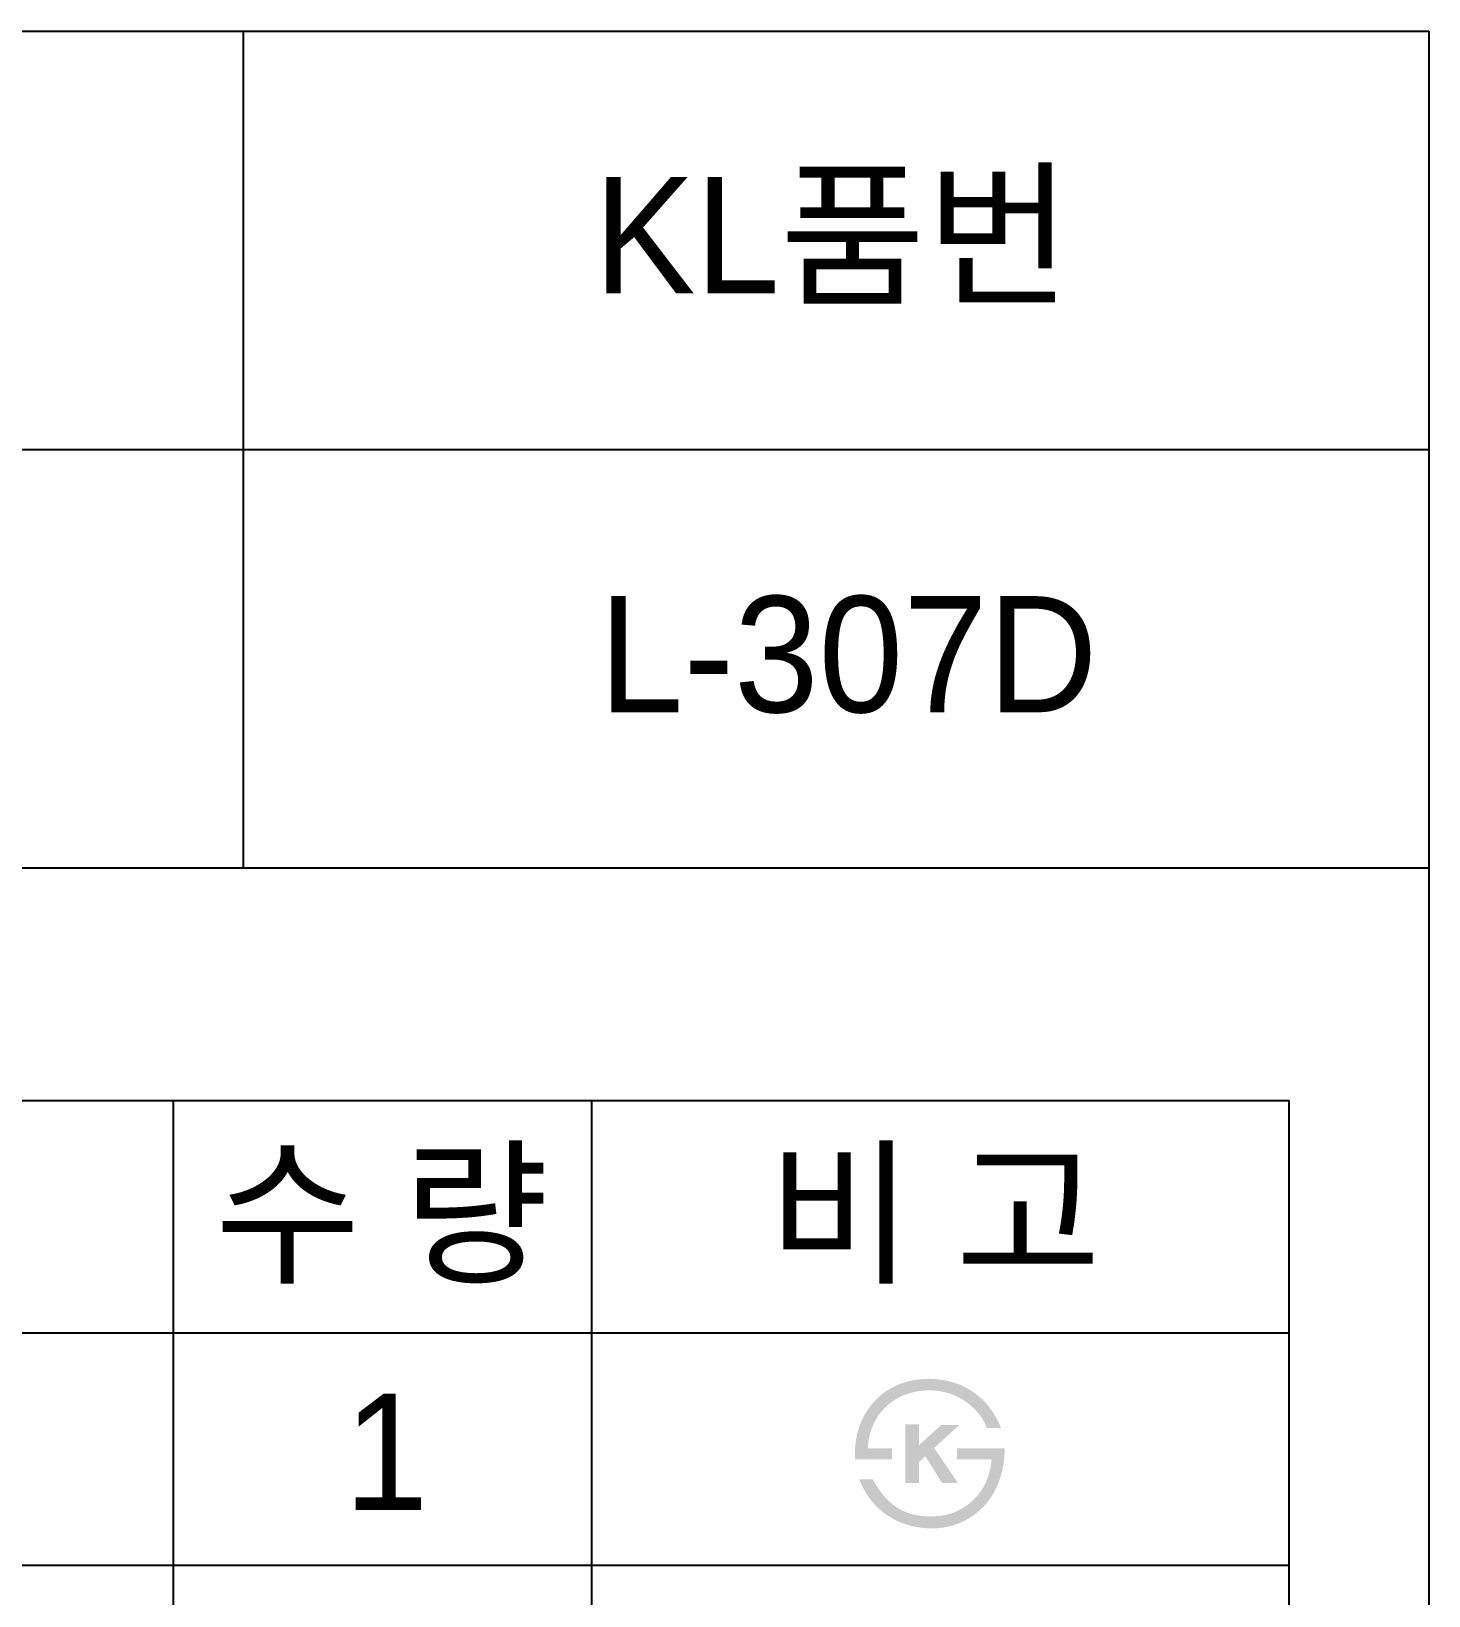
# Model space of a CAD drawing. Header units: millimetres. Extents: x 0 to 5648, y -67 to 2530.
# Drawn here: x 3435.6 to 3736.3, y 2193.4 to 2530 of the extents above; entities that cross this region are included whole.
import ezdxf
from ezdxf.enums import TextEntityAlignment as Align

# ---------------------------------------------------------------- set-up
doc = ezdxf.new("R2010")
doc.units = ezdxf.units.MM
doc.layers.add('TEXT', color=7, linetype='Continuous')
doc.layers.add('도각라인', color=255, linetype='Continuous')
doc.styles.add('타이틀', font='H2GTRM.TTF', dxfattribs={"height": 25})

msp = doc.modelspace()

# ---------------------------------------------------------------- hatches: boundary and pattern name
at = {"layer": 'TEXT'}
for points in [[(3612.83, 2222.79), (3612.81, 2223.2), (3612.8, 2223.61), (3612.8, 2224.02), (3612.81, 2224.42), (3612.82, 2224.83), (3612.85, 2225.23), (3612.88, 2225.63), (3612.92, 2226.03), (3612.97, 2226.42), (3613.02, 2226.82), (3613.09, 2227.21), (3613.16, 2227.6), (3613.25, 2227.99), (3613.34, 2228.37), (3613.44, 2228.76), (3613.55, 2229.14), (3613.67, 2229.52), (3613.8, 2229.9), (3613.94, 2230.28), (3614.08, 2230.65), (3614.24, 2231.01), (3614.4, 2231.37), (3614.57, 2231.72), (3614.75, 2232.07), (3614.93, 2232.41), (3615.13, 2232.74), (3615.33, 2233.07), (3615.54, 2233.39), (3615.76, 2233.71), (3615.99, 2234.02), (3616.23, 2234.32), (3616.73, 2234.94), (3617, 2235.24), (3617.28, 2235.54), (3617.56, 2235.83), (3617.85, 2236.1), (3618.15, 2236.37), (3618.45, 2236.63), (3618.76, 2236.88), (3619.08, 2237.12), (3619.4, 2237.36), (3619.74, 2237.58), (3620.08, 2237.79), (3620.42, 2238), (3620.77, 2238.2), (3621.13, 2238.38), (3621.5, 2238.56), (3621.9, 2238.74), (3622.31, 2238.91), (3622.73, 2239.07), (3623.15, 2239.22), (3623.58, 2239.36), (3624.01, 2239.48), (3624.45, 2239.59), (3624.89, 2239.7), (3625.34, 2239.79), (3625.8, 2239.87), (3626.26, 2239.93), (3626.73, 2239.99), (3627.21, 2240.03), (3627.69, 2240.07), (3628.18, 2240.09), (3628.67, 2240.1), (3629.44, 2240.08), (3629.81, 2240.06), (3630.18, 2240.03), (3630.55, 2240), (3630.91, 2239.96), (3631.27, 2239.91), (3631.63, 2239.86), (3631.98, 2239.8), (3632.33, 2239.74), (3632.67, 2239.66), (3633.01, 2239.59), (3633.35, 2239.5), (3633.69, 2239.41), (3634.01, 2239.32), (3634.34, 2239.21), (3634.66, 2239.1), (3634.98, 2238.99), (3635.29, 2238.87), (3635.61, 2238.74), (3635.91, 2238.6), (3636.21, 2238.46), (3636.51, 2238.31), (3636.81, 2238.16), (3637.1, 2238), (3637.39, 2237.83), (3637.67, 2237.66), (3637.95, 2237.48), (3638.23, 2237.29), (3638.5, 2237.1), (3638.77, 2236.9), (3639.04, 2236.7), (3639.46, 2236.35), (3639.86, 2236), (3640.26, 2235.62), (3640.64, 2235.24), (3641.01, 2234.84), (3641.37, 2234.42), (3641.71, 2234), (3642.05, 2233.56), (3642.37, 2233.1), (3642.67, 2232.63), (3642.97, 2232.15), (3643.25, 2231.65), (3643.52, 2231.14), (3643.78, 2230.62), (3644.02, 2230.08), (3644.25, 2229.53), (3644.25, 2229.53), (3641.15, 2229.53), (3641.15, 2229.53), (3641.09, 2229.71), (3641.02, 2229.88), (3640.96, 2230.06), (3640.88, 2230.23), (3640.81, 2230.4), (3640.73, 2230.57), (3640.64, 2230.74), (3640.56, 2230.91), (3640.46, 2231.08), (3640.37, 2231.25), (3640.27, 2231.41), (3640.17, 2231.58), (3640.06, 2231.74), (3639.95, 2231.91), (3639.83, 2232.07), (3639.71, 2232.23), (3639.59, 2232.39), (3639.47, 2232.55), (3639.2, 2232.87), (3638.92, 2233.19), (3638.62, 2233.5), (3638.31, 2233.81), (3637.99, 2234.11), (3637.64, 2234.41), (3637.29, 2234.71), (3637.05, 2234.89), (3636.82, 2235.06), (3636.59, 2235.23), (3636.35, 2235.39), (3636.11, 2235.54), (3635.87, 2235.69), (3635.63, 2235.84), (3635.38, 2235.97), (3635.14, 2236.11), (3634.89, 2236.23), (3634.64, 2236.35), (3634.39, 2236.47), (3634.13, 2236.58), (3633.88, 2236.68), (3633.62, 2236.78), (3633.36, 2236.88), (3633.1, 2236.96), (3632.84, 2237.05), (3632.57, 2237.12), (3632.3, 2237.19), (3632.03, 2237.26), (3631.76, 2237.32), (3631.49, 2237.37), (3631.22, 2237.42), (3630.94, 2237.46), (3630.66, 2237.5), (3630.38, 2237.53), (3630.1, 2237.55), (3629.81, 2237.57), (3629.53, 2237.59), (3629.24, 2237.6), (3628.95, 2237.6), (3628.6, 2237.6), (3628.26, 2237.59), (3627.92, 2237.57), (3627.58, 2237.55), (3627.25, 2237.52), (3626.92, 2237.48), (3626.59, 2237.44), (3626.27, 2237.39), (3625.95, 2237.33), (3625.64, 2237.27), (3625.33, 2237.2), (3625.02, 2237.13), (3624.72, 2237.05), (3624.42, 2236.96), (3624.13, 2236.86), (3623.83, 2236.76), (3623.55, 2236.66), (3623.26, 2236.54), (3622.98, 2236.42), (3622.7, 2236.29), (3622.43, 2236.16), (3622.16, 2236.02), (3621.9, 2235.87), (3621.63, 2235.72), (3621.38, 2235.56), (3621.12, 2235.39), (3620.87, 2235.22), (3620.62, 2235.04), (3620.38, 2234.86), (3620.14, 2234.66), (3619.91, 2234.46), (3619.67, 2234.26), (3619.44, 2234.04), (3619.21, 2233.82), (3619, 2233.59), (3618.78, 2233.36), (3618.58, 2233.13), (3618.38, 2232.89), (3618.18, 2232.64), (3618, 2232.39), (3617.82, 2232.14), (3617.65, 2231.89), (3617.48, 2231.62), (3617.32, 2231.36), (3617.17, 2231.09), (3617.03, 2230.82), (3616.89, 2230.54), (3616.76, 2230.25), (3616.63, 2229.97), (3616.52, 2229.68), (3616.4, 2229.38), (3616.3, 2229.08), (3616.2, 2228.78), (3616.11, 2228.47), (3616.03, 2228.15), (3615.95, 2227.84), (3615.88, 2227.51), (3615.82, 2227.19), (3615.76, 2226.86), (3615.71, 2226.52), (3615.67, 2226.18), (3615.64, 2225.84), (3615.61, 2225.49), (3615.59, 2225.14), (3615.59, 2225.14), (3620.76, 2225.14), (3620.76, 2225.14), (3620.76, 2225.14), (3620.76, 2222.79), (3620.76, 2222.79), (3620.76, 2222.79), (3612.83, 2222.79)], [(3626.59, 2225.83), (3631.39, 2230.18), (3635.26, 2230.18), (3629.89, 2225.23), (3634.92, 2217.72), (3631.54, 2217.72), (3627.98, 2223.43), (3626.59, 2222.19), (3626.59, 2217.72), (3623.64, 2217.72), (3623.64, 2230.29), (3626.59, 2230.29)], [(3645, 2225.14), (3645.01, 2224.7), (3645, 2224.26), (3644.99, 2223.83), (3644.96, 2223.4), (3644.93, 2222.97), (3644.89, 2222.54), (3644.84, 2222.12), (3644.78, 2221.69), (3644.71, 2221.28), (3644.63, 2220.86), (3644.54, 2220.44), (3644.44, 2220.03), (3644.33, 2219.62), (3644.21, 2219.22), (3644.09, 2218.81), (3643.95, 2218.41), (3643.81, 2218.03), (3643.66, 2217.65), (3643.51, 2217.27), (3643.34, 2216.9), (3643.17, 2216.54), (3642.99, 2216.18), (3642.81, 2215.83), (3642.61, 2215.49), (3642.41, 2215.15), (3642.2, 2214.81), (3641.98, 2214.49), (3641.75, 2214.16), (3641.51, 2213.85), (3641.27, 2213.54), (3641.02, 2213.23), (3640.76, 2212.93), (3640.49, 2212.64), (3640.22, 2212.36), (3639.94, 2212.08), (3639.65, 2211.82), (3639.36, 2211.56), (3639.06, 2211.31), (3638.76, 2211.07), (3638.45, 2210.84), (3638.14, 2210.61), (3637.82, 2210.4), (3637.49, 2210.19), (3637.16, 2209.99), (3636.82, 2209.8), (3636.48, 2209.62), (3636.13, 2209.45), (3635.78, 2209.28), (3635.41, 2209.12), (3635.04, 2208.97), (3634.67, 2208.82), (3634.29, 2208.69), (3633.91, 2208.57), (3633.53, 2208.46), (3633.15, 2208.36), (3632.76, 2208.27), (3632.37, 2208.19), (3631.98, 2208.12), (3631.58, 2208.06), (3631.18, 2208.02), (3630.78, 2207.98), (3630.37, 2207.95), (3629.97, 2207.94), (3629.56, 2207.93), (3628.89, 2207.94), (3628.24, 2207.96), (3627.59, 2208.01), (3626.96, 2208.08), (3626.33, 2208.17), (3626.02, 2208.22), (3625.72, 2208.28), (3625.42, 2208.34), (3625.11, 2208.4), (3624.82, 2208.48), (3624.52, 2208.55), (3624.23, 2208.64), (3623.94, 2208.73), (3623.65, 2208.82), (3623.37, 2208.92), (3623.08, 2209.02), (3622.8, 2209.13), (3622.53, 2209.24), (3622.25, 2209.36), (3621.98, 2209.48), (3621.71, 2209.61), (3621.44, 2209.75), (3621.18, 2209.89), (3620.92, 2210.03), (3620.66, 2210.18), (3620.4, 2210.34), (3619.88, 2210.67), (3619.61, 2210.85), (3619.35, 2211.03), (3619.1, 2211.22), (3618.85, 2211.41), (3618.6, 2211.61), (3618.36, 2211.81), (3618.13, 2212.02), (3617.89, 2212.24), (3617.66, 2212.45), (3617.44, 2212.68), (3617.22, 2212.9), (3617.01, 2213.14), (3616.79, 2213.37), (3616.59, 2213.62), (3616.39, 2213.86), (3616.19, 2214.12), (3615.99, 2214.37), (3615.8, 2214.63), (3615.62, 2214.9), (3615.44, 2215.17), (3615.26, 2215.45), (3615.09, 2215.73), (3614.92, 2216.02), (3614.76, 2216.31), (3614.6, 2216.61), (3614.44, 2216.91), (3614.29, 2217.21), (3614.01, 2217.84), (3613.73, 2218.49), (3613.73, 2218.49), (3616.69, 2218.49), (3616.69, 2218.49), (3616.91, 2218.06), (3617.15, 2217.65), (3617.38, 2217.25), (3617.63, 2216.86), (3617.88, 2216.48), (3618.13, 2216.11), (3618.39, 2215.75), (3618.65, 2215.41), (3618.92, 2215.08), (3619.2, 2214.76), (3619.48, 2214.45), (3619.76, 2214.15), (3620.05, 2213.87), (3620.35, 2213.6), (3620.65, 2213.33), (3620.96, 2213.08), (3621.18, 2212.91), (3621.41, 2212.74), (3621.64, 2212.58), (3621.88, 2212.43), (3622.11, 2212.28), (3622.35, 2212.14), (3622.6, 2212), (3622.84, 2211.87), (3623.09, 2211.74), (3623.34, 2211.63), (3623.6, 2211.51), (3623.85, 2211.41), (3624.11, 2211.31), (3624.38, 2211.21), (3624.64, 2211.12), (3624.91, 2211.04), (3625.18, 2210.96), (3625.45, 2210.89), (3625.73, 2210.83), (3626.01, 2210.77), (3626.29, 2210.72), (3626.58, 2210.67), (3626.86, 2210.63), (3627.15, 2210.59), (3627.45, 2210.57), (3627.74, 2210.54), (3628.04, 2210.53), (3628.34, 2210.52), (3628.65, 2210.51), (3628.95, 2210.51), (3629.26, 2210.52), (3630.12, 2210.54), (3630.4, 2210.56), (3630.67, 2210.58), (3630.93, 2210.6), (3631.2, 2210.63), (3631.47, 2210.67), (3631.73, 2210.71), (3631.99, 2210.76), (3632.25, 2210.81), (3632.51, 2210.87), (3632.77, 2210.93), (3633.02, 2211), (3633.28, 2211.08), (3633.53, 2211.16), (3633.78, 2211.25), (3634.03, 2211.34), (3634.28, 2211.44), (3634.52, 2211.54), (3634.76, 2211.65), (3635.01, 2211.76), (3635.25, 2211.88), (3635.48, 2212.01), (3635.72, 2212.14), (3635.96, 2212.27), (3636.19, 2212.42), (3636.42, 2212.56), (3636.65, 2212.72), (3636.88, 2212.88), (3637.11, 2213.04), (3637.33, 2213.21), (3637.55, 2213.38), (3637.81, 2213.6), (3638.06, 2213.82), (3638.3, 2214.05), (3638.54, 2214.28), (3638.76, 2214.51), (3638.98, 2214.76), (3639.2, 2215), (3639.4, 2215.25), (3639.6, 2215.51), (3639.79, 2215.77), (3639.98, 2216.04), (3640.16, 2216.31), (3640.33, 2216.58), (3640.49, 2216.86), (3640.65, 2217.15), (3640.79, 2217.44), (3640.94, 2217.74), (3641.07, 2218.04), (3641.2, 2218.35), (3641.32, 2218.66), (3641.43, 2218.97), (3641.54, 2219.3), (3641.64, 2219.62), (3641.73, 2219.95), (3641.81, 2220.29), (3641.89, 2220.63), (3641.96, 2220.98), (3642.02, 2221.33), (3642.08, 2221.69), (3642.13, 2222.05), (3642.17, 2222.42), (3642.2, 2222.79), (3642.2, 2222.79), (3634.77, 2222.79), (3634.77, 2222.79), (3634.77, 2222.79), (3634.77, 2225.14), (3634.77, 2225.14), (3634.77, 2225.14), (3645, 2225.14)]]:
    msp.add_hatch(color=256, dxfattribs=at).paths.add_polyline_path(points, flags=0)

# ---------------------------------------------------------------- linework, layer by layer
at = {"layer": '도각라인', "color": 7}
for p, q in [((1936.25, 2530), (3736.25, 2530)), ((3481.25, 2350), (3481.25, 2530)), ((3736.25, 2530), (3736.25, 0)), ((2456.25, 2440), (3736.25, 2440)), ((1936.25, 2350), (3736.25, 2350)), ((2911.25, 2300), (3706.25, 2300)), ((3466.25, 1850), (3466.25, 2300)), ((3556.25, 1850), (3556.25, 2300)), ((3706.25, 1850), (3706.25, 2300)), ((2911.25, 2250), (3706.25, 2250)), ((2911.25, 2200), (3706.25, 2200))]:
    msp.add_line(p, q, dxfattribs=at)

# ---------------------------------------------------------------- texts
at = {"layer": 'TEXT', "style": '타이틀'}
for s, p in [('KL품번', (3608.03, 2486.15)), ('L-307D', (3611.37, 2396)), ('수 량', (3511.02, 2275.73)), ('비 고', (3629.88, 2275.73)), ('1', (3512, 2224.38))]:
    msp.add_text(s, height=25, dxfattribs=at).set_placement(p, align=Align.MIDDLE_CENTER)

doc.saveas('drawing.dxf')
